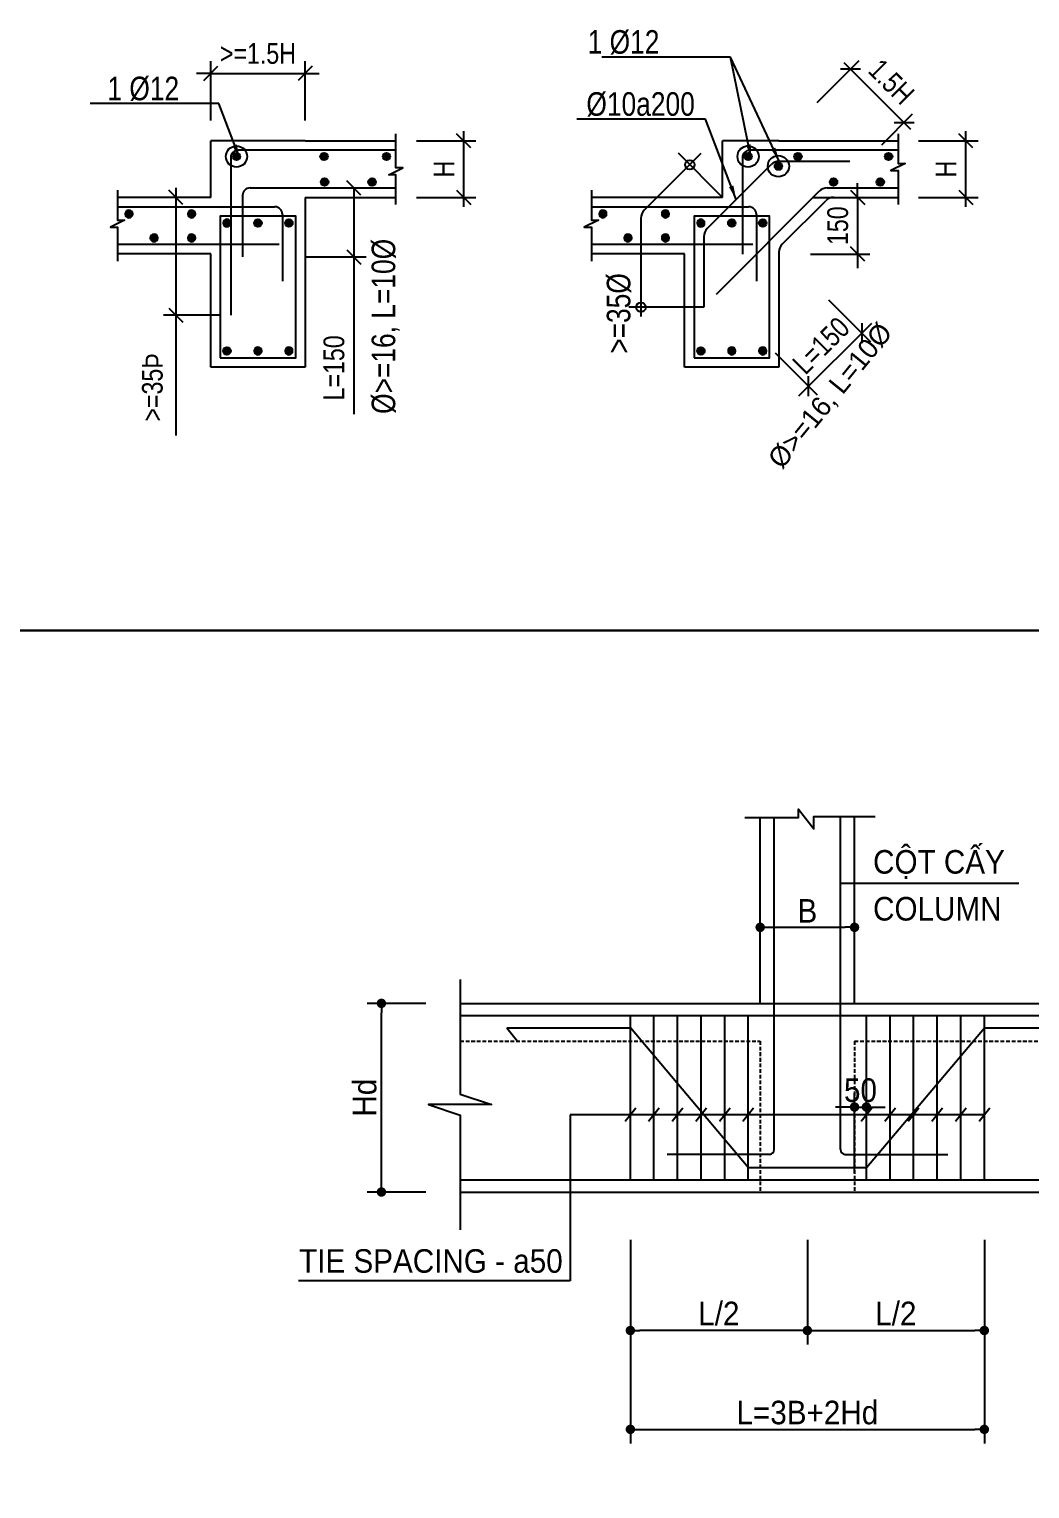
# Model space of a CAD drawing. Header units: millimetres. Extents: x -205508 to -110432, y 549193 to 571297.
# Drawn here: x -134986 to -132335, y 563781 to 567649 of the extents above; entities that cross this region are included whole.
import ezdxf

# ---------------------------------------------------------------- set-up
doc = ezdxf.new("R2010")
doc.units = ezdxf.units.MM
doc.header["$LTSCALE"] = 25
doc.header["$MEASUREMENT"] = 0
doc.header["$PDSIZE"] = 50
doc.linetypes.add('AUDIT_I_131119094342-0', pattern=[0])
doc.linetypes.add('HIDDEN', pattern=[2.3807, 1.587, -0.7937])
for name, color, linetype in [('2', 2, 'Continuous'), ('3H', 8, 'HIDDEN'), ('AC', 200, 'Continuous'), ('CHU_B', 4, 'Continuous'), ('CHUTHEP', 4, 'Continuous'), ('COTTHEP', 220, 'Continuous'), ('dai', 3, 'AUDIT_I_131119094342-0'), ('dbao', 2, 'Continuous'), ('DIM', 2, 'Continuous'), ('HACTH', 8, 'Continuous'), ('kich thuoc', 251, 'Continuous'), ('MONG', 7, 'Continuous'), ('S-DUONG BAO', 7, 'Continuous'), ('TEXTMIN', 7, 'Continuous'), ('thep', 4, 'Continuous')]:
    doc.layers.add(name, color=color, linetype=linetype)
doc.layers.add('DCE_MCZiCZac', color=250, linetype='Continuous', lineweight=13)
doc.styles.add('Simplex- GCC', font='arial.ttf', dxfattribs={"width": 0.8})
doc.styles.add('vnh100', font='', dxfattribs={"width": 0.8})
doc.styles.add('VNI-AVO', font='', dxfattribs={"width": 0.8, "height": 0.8})
doc.styles.add('VNISIMPLEX', font='arial.ttf', dxfattribs={"width": 0.9})
doc.styles.get('vnh100').set_extended_font_data('VNI-Helve')
doc.styles.get('VNI-AVO').set_extended_font_data('VNI-Avo')
doc.dimstyles.new('Copy of 100-20', dxfattribs={"dimscale": 100, "dimtxt": 2.5, "dimasz": 1, "dimexe": 1.5, "dimexo": 2, "dimgap": 0.5, "dimtad": 1, "dimdec": 0, "dimlfac": 0.2, "dimzin": 0, "dimdsep": 46, "dimtxsty": 'VNISIMPLEX', "dimblk1": 'DOT', "dimblk2": 'DOT', "dimsah": 1, "dimcen": 1, "dimdle": 300, "dimclrd": 2, "dimclre": 2, "dimclrt": 4, "dimadec": 0, "dimazin": 0, "dimtfac": 0.02, "dimtdec": 0, "dimtix": 1, "dimtmove": 2, "dimatfit": 3, "dimldrblk": 'OPEN30', "dimfxl": 1, "dimtvp": 4, "dimtolj": 1, "dimtzin": 0, "dimarcsym": 0})
doc.dimstyles.new('ISO-25', dxfattribs={"dimscale": 25, "dimtxt": 2.2, "dimasz": 1.5, "dimexe": 1.3, "dimexo": 1, "dimgap": 1, "dimtad": 1, "dimdec": 0, "dimtxsty": 'Simplex- GCC', "dimblk": 'OBLIQUE', "dimcen": 2.5, "dimdle": 1, "dimclrd": 8, "dimclre": 8, "dimclrt": 7, "dimadec": 0, "dimazin": 0, "dimtfac": 1, "dimtdec": 0, "dimtix": 1, "dimtmove": 0, "dimatfit": 3, "dimfxl": 5, "dimfxlon": 1, "dimarcsym": 0})

# ---------------------------------------------------------------- blocks, each defined once
blk = doc.blocks.new('THEP')
h = blk.add_hatch(color=1)
edge = h.paths.add_edge_path()
edge.add_ellipse((0, 0), major_axis=(-7.07, 7.07), ratio=1, start_angle=0, end_angle=360, ccw=False)
at = {"color": 4, "ltscale": 0.5, "extrusion": (0, 0, -1)}
blk.add_ellipse((0, 0), major_axis=(-7.07, 7.07), ratio=1, start_param=2.356194490192135, end_param=8.63937979737172, dxfattribs=at)
blk = doc.blocks.new('_Oblique')
at = {"color": 4, "linetype": 'ByBlock', "lineweight": -2}
blk.add_line((-0.5, -0.5), (0.5, 0.5), dxfattribs=at)
blk = doc.blocks.new('*D351')
at = {"layer": 'DCE_MCZiCZac', "color": 8, "lineweight": -2, "ltscale": 20, "transparency": 16777216}
for p, q in [((-134597.8, 567228.2), (-134597.8, 566891.2)), ((-134530, 567203.2), (-134630.3, 567203.2)), ((-134477.1, 566891.2), (-134630.3, 566891.2)), ((-134597.8, 566891.2), (-134597.8, 566571.9))]:
    blk.add_line(p, q, dxfattribs=at)
at = {"layer": 'Defpoints', "color": 0, "ltscale": 20, "transparency": 16777216}
for p in [(-134505, 567203.2), (-134597.8, 566891.2), (-134452.1, 566891.2)]:
    blk.add_point(p, dxfattribs=at)
at = {"layer": 'DCE_MCZiCZac', "color": 8, "lineweight": -2, "ltscale": 20, "transparency": 16777216, "xscale": 37.5, "yscale": 37.5, "zscale": 37.5}
for p, rotation in [((-134597.8, 567203.2), 90), ((-134597.8, 566891.2), 270)]:
    blk.add_blockref('_Oblique', p, dxfattribs=dict(at, rotation=rotation))
at = {"layer": 'DCE_MCZiCZac', "color": 7, "ltscale": 20, "transparency": 16777216, "insert": (-134659.5, 566699.5), "char_height": 55, "attachment_point": 5, "rotation": 90, "style": 'Simplex- GCC'}
blk.add_mtext('>=35Þ', dxfattribs=at)
blk = doc.blocks.new('*D352')
at = {"layer": 'DCE_MCZiCZac', "color": 8, "lineweight": -2, "ltscale": 20, "transparency": 16777216}
for p, q in [((-134250.9, 567228.2), (-134093.4, 567228.2)), ((-134125.9, 567228.2), (-134125.9, 567020.2)), ((-134250.9, 567045.2), (-134093.4, 567045.2)), ((-134125.9, 567045.2), (-134125.9, 566628.9))]:
    blk.add_line(p, q, dxfattribs=at)
at = {"layer": 'Defpoints', "color": 0, "ltscale": 20, "transparency": 16777216}
for p in [(-134400.8, 567228.2), (-134125.9, 567228.2), (-134420.8, 567045.2)]:
    blk.add_point(p, dxfattribs=at)
at = {"layer": 'DCE_MCZiCZac', "color": 8, "lineweight": -2, "ltscale": 20, "transparency": 16777216, "xscale": 37.5, "yscale": 37.5, "zscale": 37.5}
for p, rotation in [((-134125.9, 567228.2), 90), ((-134125.9, 567045.2), 270)]:
    blk.add_blockref('_Oblique', p, dxfattribs=dict(at, rotation=rotation))
at = {"layer": 'DCE_MCZiCZac', "color": 7, "ltscale": 20, "transparency": 16777216, "insert": (-134178.4, 566751.3), "char_height": 55, "attachment_point": 5, "rotation": 90, "style": 'Simplex- GCC'}
blk.add_mtext('L=150', dxfattribs=at)
blk = doc.blocks.new('*D353')
at = {"layer": 'DCE_MCZiCZac', "color": 8, "lineweight": -2, "ltscale": 20, "transparency": 16777216}
for p, q in [((-134505, 567406.8), (-134505, 567564.3)), ((-134255, 567406.8), (-134255, 567564.3)), ((-134505, 567531.8), (-134542.5, 567531.8)), ((-134505, 567531.8), (-134255, 567531.8)), ((-134255, 567531.8), (-134217.5, 567531.8))]:
    blk.add_line(p, q, dxfattribs=at)
at = {"layer": 'Defpoints', "color": 0, "ltscale": 20, "transparency": 16777216}
for p in [(-134255, 567531.8), (-134505, 567353.2), (-134255, 567203.2)]:
    blk.add_point(p, dxfattribs=at)
at = {"layer": 'DCE_MCZiCZac', "color": 8, "lineweight": -2, "ltscale": 20, "transparency": 16777216, "xscale": 37.5, "yscale": 37.5, "zscale": 37.5}
blk.add_blockref('_Oblique', (-134505, 567531.8), dxfattribs=at)
at = {"layer": 'DCE_MCZiCZac', "color": 8, "lineweight": -2, "ltscale": 20, "transparency": 16777216, "xscale": 37.5, "yscale": 37.5, "zscale": 37.5, "rotation": 180}
blk.add_blockref('_Oblique', (-134255, 567531.8), dxfattribs=at)
at = {"layer": 'DCE_MCZiCZac', "color": 7, "ltscale": 20, "transparency": 16777216, "insert": (-134380, 567584.3), "char_height": 55, "attachment_point": 5, "style": 'Simplex- GCC'}
blk.add_mtext('>=1.5H', dxfattribs=at)
blk = doc.blocks.new('*D354')
at = {"layer": 'DCE_MCZiCZac', "color": 8, "lineweight": -2, "ltscale": 20, "transparency": 16777216}
for p, q in [((-133834.7, 567178.2), (-133834.7, 567378.2)), ((-133959.7, 567353.2), (-133802.2, 567353.2)), ((-133959.7, 567203.2), (-133802.2, 567203.2))]:
    blk.add_line(p, q, dxfattribs=at)
at = {"layer": 'Defpoints', "color": 0, "ltscale": 20, "transparency": 16777216}
for p in [(-134014.4, 567353.2), (-133834.7, 567353.2), (-134014.4, 567203.2)]:
    blk.add_point(p, dxfattribs=at)
at = {"layer": 'DCE_MCZiCZac', "color": 8, "lineweight": -2, "ltscale": 20, "transparency": 16777216, "xscale": 37.5, "yscale": 37.5, "zscale": 37.5}
for p, rotation in [((-133834.7, 567353.2), 90), ((-133834.7, 567203.2), 270)]:
    blk.add_blockref('_Oblique', p, dxfattribs=dict(at, rotation=rotation))
at = {"layer": 'DCE_MCZiCZac', "color": 7, "ltscale": 20, "transparency": 16777216, "insert": (-133887.2, 567278.2), "char_height": 55, "attachment_point": 5, "rotation": 90, "style": 'Simplex- GCC'}
blk.add_mtext('H', dxfattribs=at)
blk = doc.blocks.new('*D355')
at = {"layer": 'DCE_MCZiCZac', "color": 8, "lineweight": -2, "ltscale": 20, "transparency": 16777216}
for p, q in [((-132504.2, 567178.2), (-132504.2, 567378.2)), ((-132629.2, 567353.2), (-132471.7, 567353.2)), ((-132629.2, 567203.2), (-132471.7, 567203.2))]:
    blk.add_line(p, q, dxfattribs=at)
at = {"layer": 'Defpoints', "color": 0, "ltscale": 20, "transparency": 16777216}
for p in [(-132683.8, 567353.2), (-132504.2, 567353.2), (-132683.8, 567203.2)]:
    blk.add_point(p, dxfattribs=at)
at = {"layer": 'DCE_MCZiCZac', "color": 8, "lineweight": -2, "ltscale": 20, "transparency": 16777216, "xscale": 37.5, "yscale": 37.5, "zscale": 37.5}
for p, rotation in [((-132504.2, 567353.2), 90), ((-132504.2, 567203.2), 270)]:
    blk.add_blockref('_Oblique', p, dxfattribs=dict(at, rotation=rotation))
at = {"layer": 'DCE_MCZiCZac', "color": 7, "ltscale": 20, "transparency": 16777216, "insert": (-132556.7, 567278.2), "char_height": 55, "attachment_point": 5, "rotation": 90, "style": 'Simplex- GCC'}
blk.add_mtext('H', dxfattribs=at)
blk = doc.blocks.new('*D327')
at = {"layer": 'AC', "color": 8, "lineweight": -2, "ltscale": 20, "transparency": 16777216}
for p, q in [((-132868.3, 566931.9), (-132756.9, 566820.5)), ((-132779.9, 566843.5), (-132753.4, 566870)), ((-132920.8, 566702.7), (-132779.9, 566843.5)), ((-133009.1, 566791.1), (-132897.8, 566679.7)), ((-132920.8, 566702.7), (-132947.3, 566676.2))]:
    blk.add_line(p, q, dxfattribs=at)
at = {"layer": 'Defpoints', "color": 0, "ltscale": 20, "transparency": 16777216}
for p in [(-133024.2, 567087.7), (-133165, 566946.9), (-132779.9, 566843.5)]:
    blk.add_point(p, dxfattribs=at)
at = {"layer": 'AC', "color": 8, "lineweight": -2, "ltscale": 20, "transparency": 16777216, "xscale": 37.5, "yscale": 37.5, "zscale": 37.5}
for p, rotation in [((-132779.9, 566843.5), 225), ((-132920.8, 566702.7), 45)]:
    blk.add_blockref('_Oblique', p, dxfattribs=dict(at, rotation=rotation))
at = {"layer": 'AC', "color": 7, "ltscale": 20, "transparency": 16777216, "insert": (-132887.5, 566810.2), "char_height": 55, "attachment_point": 5, "rotation": 45, "style": 'Simplex- GCC'}
blk.add_mtext('L=150', dxfattribs=at)
blk = doc.blocks.new('*D328')
at = {"layer": 'DCE_MCZiCZac', "color": 8, "lineweight": -2, "ltscale": 20, "transparency": 16777216}
for p, q in [((-132897.8, 567454.6), (-132786.4, 567566)), ((-132827, 567560.6), (-132650.3, 567383.9)), ((-132726.8, 567342.7), (-132645, 567424.5))]:
    blk.add_line(p, q, dxfattribs=at)
at = {"layer": 'Defpoints', "color": 0, "ltscale": 20, "transparency": 16777216}
for p in [(-132667.9, 567401.6), (-132984.8, 567367.5), (-132744.5, 567325)]:
    blk.add_point(p, dxfattribs=at)
at = {"layer": 'DCE_MCZiCZac', "color": 8, "lineweight": -2, "ltscale": 20, "transparency": 16777216, "xscale": 37.5, "yscale": 37.5, "zscale": 37.5}
for p, rotation in [((-132809.4, 567543), 135.0000000000048), ((-132667.9, 567401.6), 315.0000000000048)]:
    blk.add_blockref('_Oblique', p, dxfattribs=dict(at, rotation=rotation))
at = {"layer": 'DCE_MCZiCZac', "color": 7, "ltscale": 20, "transparency": 16777216, "insert": (-132701.5, 567509.4), "char_height": 55, "attachment_point": 5, "rotation": 315, "style": 'Simplex- GCC'}
blk.add_mtext('1.5H', dxfattribs=at)
blk = doc.blocks.new('*D329')
at = {"layer": 'DCE_MCZiCZac', "color": 8, "lineweight": -2, "ltscale": 20, "transparency": 16777216}
for p, q in [((-132790.8, 567203.2), (-132790.8, 567240.7)), ((-132907.5, 567203.2), (-132758.3, 567203.2)), ((-132790.8, 567203.2), (-132790.8, 567053)), ((-132915.8, 567053), (-132758.3, 567053)), ((-132790.8, 567053), (-132790.8, 567015.5))]:
    blk.add_line(p, q, dxfattribs=at)
at = {"layer": 'Defpoints', "color": 0, "ltscale": 20, "transparency": 16777216}
for p in [(-132932.5, 567203.2), (-133096.3, 567053), (-132790.8, 567053)]:
    blk.add_point(p, dxfattribs=at)
at = {"layer": 'DCE_MCZiCZac', "color": 8, "lineweight": -2, "ltscale": 20, "transparency": 16777216, "xscale": 37.5, "yscale": 37.5, "zscale": 37.5}
for p, rotation in [((-132790.8, 567203.2), 270), ((-132790.8, 567053), 90)]:
    blk.add_blockref('_Oblique', p, dxfattribs=dict(at, rotation=rotation))
at = {"layer": 'DCE_MCZiCZac', "color": 7, "ltscale": 20, "transparency": 16777216, "insert": (-132843.3, 567128.1), "char_height": 55, "attachment_point": 5, "rotation": 90, "style": 'Simplex- GCC'}
blk.add_mtext('150', dxfattribs=at)
blk = doc.blocks.new('_Dot')
at = {"color": 0, "linetype": 'ByBlock', "lineweight": -2}
blk.add_line((-0.5, 0), (-1, 0), dxfattribs=at)
at = {"color": 0, "linetype": 'ByBlock', "const_width": 0.5}
blk.add_lwpolyline([(-0.25, 0, 1), (0.25, 0, 1)], format="xyb", close=True, dxfattribs=at)
blk = doc.blocks.new('*D184')
at = {"layer": 'Defpoints', "color": 0, "transparency": 16777216}
for p in [(-115767, 487218), (-113891, 487218), (-115767, 486058)]:
    blk.add_point(p, dxfattribs=at)
at = {"layer": 'DIM', "color": 2, "lineweight": -2, "transparency": 16777216}
for p, q in [((-115767, 487018), (-115767, 485908)), ((-113891, 487018), (-113891, 485908)), ((-113991, 486058), (-115667, 486058))]:
    blk.add_line(p, q, dxfattribs=at)
at = {"layer": 'DIM', "color": 2, "lineweight": -2, "transparency": 16777216, "xscale": 100, "yscale": 100, "zscale": 100, "rotation": 180}
blk.add_blockref('_Dot', (-115767, 486058), dxfattribs=at)
at = {"layer": 'DIM', "color": 2, "lineweight": -2, "transparency": 16777216, "xscale": 100, "yscale": 100, "zscale": 100}
blk.add_blockref('_Dot', (-113891, 486058), dxfattribs=at)
at = {"layer": 'DIM', "color": 4, "transparency": 16777216, "insert": (-114829, 486237), "char_height": 250, "attachment_point": 5, "style": 'VNISIMPLEX'}
blk.add_mtext('\\A1;L/2', dxfattribs=at)
blk = doc.blocks.new('_Open30')
at = {"color": 0, "linetype": 'ByBlock', "lineweight": -2}
for p, q in [((-1, 0.27), (0, 0)), ((0, 0), (-1, -0.27)), ((0, 0), (-1, 0))]:
    blk.add_line(p, q, dxfattribs=at)
blk = doc.blocks.new('*D185')
at = {"layer": 'Defpoints', "color": 0, "transparency": 16777216}
for p in [(-113891, 487218), (-112015, 487218), (-112015, 486058)]:
    blk.add_point(p, dxfattribs=at)
at = {"layer": 'DIM', "color": 2, "lineweight": -2, "transparency": 16777216}
for p, q in [((-113891, 487018), (-113891, 485908)), ((-112015, 487018), (-112015, 485908)), ((-113791, 486058), (-112115, 486058))]:
    blk.add_line(p, q, dxfattribs=at)
at = {"layer": 'DIM', "color": 2, "lineweight": -2, "transparency": 16777216, "xscale": 100, "yscale": 100, "zscale": 100, "rotation": 180}
blk.add_blockref('_Dot', (-113891, 486058), dxfattribs=at)
at = {"layer": 'DIM', "color": 2, "lineweight": -2, "transparency": 16777216, "xscale": 100, "yscale": 100, "zscale": 100}
blk.add_blockref('_Dot', (-112015, 486058), dxfattribs=at)
at = {"layer": 'DIM', "color": 4, "transparency": 16777216, "insert": (-112953, 486237), "char_height": 250, "attachment_point": 5, "style": 'VNISIMPLEX'}
blk.add_mtext('\\A1;L/2', dxfattribs=at)
blk = doc.blocks.new('*D186')
at = {"layer": 'Defpoints', "color": 0, "transparency": 16777216}
for p in [(-115767, 486921), (-112015, 486921), (-112015, 485010)]:
    blk.add_point(p, dxfattribs=at)
at = {"layer": 'DIM', "color": 2, "lineweight": -2, "transparency": 16777216}
for p, q in [((-115767, 486721), (-115767, 484860)), ((-112015, 486721), (-112015, 484860)), ((-115667, 485010), (-112115, 485010))]:
    blk.add_line(p, q, dxfattribs=at)
at = {"layer": 'DIM', "color": 2, "lineweight": -2, "transparency": 16777216, "xscale": 100, "yscale": 100, "zscale": 100, "rotation": 180}
blk.add_blockref('_Dot', (-115767, 485010), dxfattribs=at)
at = {"layer": 'DIM', "color": 2, "lineweight": -2, "transparency": 16777216, "xscale": 100, "yscale": 100, "zscale": 100}
blk.add_blockref('_Dot', (-112015, 485010), dxfattribs=at)
at = {"layer": 'DIM', "color": 4, "transparency": 16777216, "insert": (-113891, 485187), "char_height": 250, "attachment_point": 5, "style": 'VNISIMPLEX'}
blk.add_mtext('\\A1;L=3B+2Hd', dxfattribs=at)
blk = doc.blocks.new('*D187')
at = {"layer": 'Defpoints', "color": 0, "transparency": 16777216}
for p in [(-113391, 490332), (-114391, 489503), (-113391, 489503)]:
    blk.add_point(p, dxfattribs=at)
at = {"layer": 'DIM', "color": 2, "lineweight": -2, "transparency": 16777216}
for p, q in [((-114391, 489703), (-114391, 490482)), ((-113391, 489703), (-113391, 490482)), ((-114291, 490332), (-113491, 490332))]:
    blk.add_line(p, q, dxfattribs=at)
at = {"layer": 'DIM', "color": 2, "lineweight": -2, "transparency": 16777216, "xscale": 100, "yscale": 100, "zscale": 100, "rotation": 180}
blk.add_blockref('_Dot', (-114391, 490332), dxfattribs=at)
at = {"layer": 'DIM', "color": 2, "lineweight": -2, "transparency": 16777216, "xscale": 100, "yscale": 100, "zscale": 100}
blk.add_blockref('_Dot', (-113391, 490332), dxfattribs=at)
at = {"layer": 'DIM', "color": 4, "transparency": 16777216, "insert": (-113891, 490507), "char_height": 250, "attachment_point": 5, "style": 'VNISIMPLEX'}
blk.add_mtext('\\A1;B', dxfattribs=at)
blk = doc.blocks.new('*D178')
at = {"layer": 'Defpoints', "color": 0, "transparency": 16777216}
for p in [(-118406, 489526), (-117736, 489526), (-117736, 487526)]:
    blk.add_point(p, dxfattribs=at)
at = {"layer": 'DIM', "color": 2, "lineweight": -2, "transparency": 16777216}
for p, q in [((-117936, 489526), (-118556, 489526)), ((-118406, 487626), (-118406, 489426)), ((-117936, 487526), (-118556, 487526))]:
    blk.add_line(p, q, dxfattribs=at)
at = {"layer": 'DIM', "color": 2, "lineweight": -2, "transparency": 16777216, "xscale": 100, "yscale": 100, "zscale": 100}
for p, rotation in [((-118406, 489526), 90), ((-118406, 487526), 270)]:
    blk.add_blockref('_Dot', p, dxfattribs=dict(at, rotation=rotation))
at = {"layer": 'DIM', "color": 4, "transparency": 16777216, "insert": (-118583, 488526), "char_height": 250, "attachment_point": 5, "rotation": 90, "style": 'VNISIMPLEX'}
blk.add_mtext('\\A1;Hd', dxfattribs=at)
blk = doc.blocks.new('*D179')
at = {"layer": 'Defpoints', "color": 0, "transparency": 16777216}
for p in [(-113265, 488427), (-113265, 488026), (-113391, 487526)]:
    blk.add_point(p, dxfattribs=at)
at = {"layer": 'DIM', "color": 2, "lineweight": -2, "transparency": 16777216}
for p, q in [((-113391, 487726), (-113391, 488577)), ((-113265, 488226), (-113265, 488577)), ((-113491, 488427), (-113591, 488427)), ((-113391, 488427), (-113265, 488427)), ((-113165, 488427), (-113065, 488427))]:
    blk.add_line(p, q, dxfattribs=at)
at = {"layer": 'DIM', "color": 2, "lineweight": -2, "transparency": 16777216, "xscale": 100, "yscale": 100, "zscale": 100}
blk.add_blockref('_Dot', (-113391, 488427), dxfattribs=at)
at = {"layer": 'DIM', "color": 2, "lineweight": -2, "transparency": 16777216, "xscale": 100, "yscale": 100, "zscale": 100, "rotation": 180}
blk.add_blockref('_Dot', (-113265, 488427), dxfattribs=at)
at = {"layer": 'DIM', "color": 4, "transparency": 16777216, "insert": (-113328, 488604), "char_height": 250, "attachment_point": 5, "style": 'VNISIMPLEX'}
blk.add_mtext('\\A1;50', dxfattribs=at)
blk = doc.blocks.new('TX')
at = {"layer": '3H'}
for p, q in [((24567.3, -4352.4), (27748.6, -4352.4)), ((27748.6, -4352.4), (27748.6, -5952.4)), ((28748.6, -4352.4), (32226.1, -4352.4)), ((28748.6, -4352.4), (28748.6, -5952.4)), ((27748.6, -5952.4), (28748.6, -5952.4))]:
    blk.add_line(p, q, dxfattribs=at)
at = {"layer": 'COTTHEP'}
for p, q in [((27898.6, -5503.2), (27898.6, -1981.9)), ((28598.6, -5503.2), (28598.6, -1981.9)), ((24567.3, -4082.4), (32226.1, -4082.4)), ((25061.7, -4212.4), (26372.4, -4212.4)), ((25061.7, -4212.4), (25174.9, -4352.4)), ((27622.4, -5692.4), (26372.4, -4212.4)), ((28874.8, -5692.4), (30124.8, -4212.4)), ((30124.8, -4212.4), (31435.5, -4212.4)), ((26429, -5064), (26315.8, -5204)), ((26679, -5064), (26565.8, -5204)), ((26929, -5064), (26815.8, -5204)), ((27179, -5064), (27065.8, -5204)), ((27429, -5064), (27315.8, -5204)), ((27679, -5064), (27565.8, -5204)), ((28931.4, -5064), (28818.2, -5204)), ((29181.4, -5064), (29068.2, -5204)), ((29431.4, -5064), (29318.2, -5204)), ((29681.4, -5064), (29568.2, -5204)), ((29931.4, -5064), (29818.2, -5204)), ((30181.4, -5064), (30068.2, -5204)), ((27848.6, -5553.2), (26761.2, -5553.2)), ((28648.6, -5553.2), (29736, -5553.2)), ((27622.4, -5692.4), (28874.8, -5692.4)), ((24567.3, -5822.4), (32226.1, -5822.4))]:
    blk.add_line(p, q, dxfattribs=at)
for centre, start, end in [((27848.6, -5503.2), 270, 0), ((28648.6, -5503.2), 180, 270)]:
    blk.add_arc(centre, 50, start, end, dxfattribs=at)
at = {"layer": 'dai'}
for p, q in [((26372.4, -5822.4), (26372.4, -4082.4)), ((26622.4, -5822.4), (26622.4, -4082.4)), ((26872.4, -5822.4), (26872.4, -4082.4)), ((27122.4, -5822.4), (27122.4, -4082.4)), ((27372.4, -5822.4), (27372.4, -4082.4)), ((27622.4, -5822.4), (27622.4, -4082.4)), ((28874.8, -5822.4), (28874.8, -4082.4)), ((29124.8, -5822.4), (29124.8, -4082.4)), ((29374.8, -5822.4), (29374.8, -4082.4)), ((29624.8, -5822.4), (29624.8, -4082.4)), ((29874.8, -5822.4), (29874.8, -4082.4)), ((30124.8, -5822.4), (30124.8, -4082.4))]:
    blk.add_line(p, q, dxfattribs=at)
at = {"layer": 'HACTH'}
for p, q in [((28598.6, -2677.8), (30489.5, -2677.8)), ((30124.8, -5134), (25733.3, -5134)), ((25733.3, -5134), (25733.3, -6893.6)), ((25733.3, -6893.6), (22854.6, -6893.6))]:
    blk.add_line(p, q, dxfattribs=at)
at = {"layer": 'MONG'}
blk.add_lwpolyline([(19675.8, -12903.7), (37131.8, -12903.7), (37131.8, 0), (19675.8, 0)], close=True, dxfattribs=at)
at = {"layer": 'S-DUONG BAO'}
for p, q in [((27748.6, -3952.4), (27748.6, -1981.9)), ((28748.6, -3952.4), (28748.6, -1970.3)), ((24567.3, -3952.4), (32226.1, -3952.4)), ((24567.3, -5952.4), (32226.1, -5952.4))]:
    blk.add_line(p, q, dxfattribs=at)
for points in [[(27587.7, -1981.9), (28153.1, -1981.9), (28153.1, -1894.6), (28317, -2101.3), (28317, -1970.3), (28967, -1970.3)], [(24567.3, -3698.4), (24567.3, -4914.8), (24900.2, -5025.8), (24234.3, -5025.8), (24567.3, -5136.8), (24567.3, -6353.2)]]:
    blk.add_lwpolyline(points, dxfattribs=at)
at = {"layer": 'CHU_B', "style": 'VNISIMPLEX', "width": 0.9}
for s, p in [('CỘT CẤY', (28945.2, -2577.3)), ('COLUMN', (28945.2, -3074.5))]:
    blk.add_text(s, height=250, dxfattribs=at).set_placement(p)
at = {"layer": 'CHUTHEP', "style": 'VNISIMPLEX', "width": 0.9}
blk.add_text('TIE SPACING - a50', height=250, dxfattribs=at).set_placement((22861.1, -6808.4))
at = {"layer": 'DIM'}
for base, p1, p2, text, picture, middle in [((28748.6, -3146.1), (27748.6, -3975.4), (28748.6, -3975.4), 'B', '*D187', (28248.6, -2971.1)), ((28874.8, -5051.9), (28748.6, -5952.4), (28874.8, -5452.4), '50', '*D179', (28811.7, -4874.2)), ((26372.4, -7420.4), (28248.6, -6259.9), (26372.4, -6259.9), 'L/2', '*D184', (27310.5, -7241.1)), ((30124.8, -7420.4), (28248.6, -6259.9), (30124.8, -6259.9), 'L/2', '*D185', (29186.7, -7241.1)), ((30124.8, -8468.8), (26372.4, -6557.8), (30124.8, -6557.8), 'L=3B+2Hd', '*D186', (28248.6, -8291.1))]:
    dim = blk.add_linear_dim(base=base, p1=p1, p2=p2, text=text, dimstyle='Copy of 100-20', dxfattribs=at)
    dim.commit()
    dim.dimension.update_dxf_attribs({"geometry": picture, "text_midpoint": middle, "insert": (142139.7, -493478.4)})
dim = blk.add_linear_dim(base=(23733.6, -3952.4), p1=(24403.5, -5952.4), p2=(24403.5, -3952.4), angle=90, text='Hd', dimstyle='Copy of 100-20', dxfattribs=at)
dim.commit()
dim.dimension.update_dxf_attribs({"geometry": '*D178', "text_midpoint": (23556.5, -4952.4), "insert": (142139.7, -493478.4)})

msp = doc.modelspace()

# ---------------------------------------------------------------- linework, layer by layer
at = {"layer": 'AC', "color": 4, "ltscale": 20}
for p, q in [((-134452.1, 567308.2), (-134452.1, 566891.2)), ((-133096.3, 567308.2), (-133096.3, 567053)), ((-134420.8, 567208.2), (-134420.8, 567045.2)), ((-134315.1, 567158.2), (-134315.1, 566981.3)), ((-133059.2, 567158.2), (-133059.2, 566981.3)), ((-144986.2, 566055.2), (-129986.2, 566055.2))]:
    msp.add_line(p, q, dxfattribs=at)
for centre, radius, start, end in [((-134432.1, 567308.2), 20, 90, 180), ((-133076.3, 567308.2), 20, 90, 180), ((-132998.6, 567268.9), 30, 90, 135), ((-134400.8, 567208.2), 20, 90, 180), ((-132871.3, 567198.2), 30, 90, 135), ((-134335.1, 567158.2), 20, 0, 90), ((-133079.2, 567158.2), 20, 0, 90), ((-133168.2, 567099.3), 30, 135, 180)]:
    msp.add_arc(centre, radius, start, end, dxfattribs=at)
at = {"layer": 'dai', "ltscale": 0.5}
for points in [[(-134480, 566778.2), (-134280, 566778.2), (-134280, 567153.2), (-134480, 567153.2)], [(-133224.2, 566778.2), (-133024.2, 566778.2), (-133024.2, 567153.2), (-133224.2, 567153.2)]]:
    msp.add_lwpolyline(points, close=True, dxfattribs=at)
for centre in [(-134436.8, 567311.5), (-133081, 567311.5), (-133000.6, 567285.8)]:
    msp.add_circle(centre, 28.2, dxfattribs=at)
at = {"layer": 'dbao', "ltscale": 0.5}
for p, q in [((-134505, 567203.2), (-134505, 567353.2)), ((-134255, 567353.2), (-134505, 567353.2)), ((-133149.2, 567203.2), (-133149.2, 567353.2)), ((-132999.2, 567353.2), (-133149.2, 567353.2)), ((-134255, 567203.2), (-134255, 566753.2)), ((-134505, 566753.2), (-134505, 567053.2)), ((-133249.2, 566753.2), (-133249.2, 567053.2)), ((-134255, 566753.2), (-134505, 566753.2)), ((-132999.2, 566753.2), (-133249.2, 566753.2))]:
    msp.add_line(p, q, dxfattribs=at)
at = {"layer": 'dbao', "linetype": 'Continuous', "ltscale": 0.5}
for p, q in [((-134255, 567353.2), (-134014.4, 567353.2)), ((-132999.2, 567353.2), (-132683.8, 567353.2)), ((-134505, 567203.2), (-134752.2, 567203.2)), ((-134255, 567203.2), (-134014.4, 567203.2)), ((-133149.2, 567203.2), (-133496.4, 567203.2)), ((-132990.4, 567079.1), (-132875.1, 567194.4)), ((-132853.9, 567203.2), (-132683.8, 567203.2)), ((-134505, 567053.2), (-134752.2, 567053.2)), ((-133249.2, 567053.2), (-133496.4, 567053.2)), ((-132999.2, 567057.9), (-132999.2, 566753.2))]:
    msp.add_line(p, q, dxfattribs=at)
for centre, start, end in [((-132853.9, 567173.2), 90, 135), ((-132969.2, 567057.9), 135, 180)]:
    msp.add_arc(centre, 30, start, end, dxfattribs=at)
at = {"layer": 'kich thuoc', "ltscale": 20}
for p, q in [((-133206.1, 567319.2), (-133356.1, 567169.2)), ((-133149.2, 567203.2), (-133265.9, 567319.9)), ((-133364.9, 567147.9), (-133364.9, 566887.2)), ((-133198.2, 566911.8), (-133397, 566911.8))]:
    msp.add_line(p, q, dxfattribs=at)
at = {"layer": 'kich thuoc'}
for points in [[(-134014.4, 567184.4), (-134014.4, 567263.2), (-134033.1, 567263.2), (-133995.6, 567281.9), (-134014.4, 567281.9), (-134014.4, 567371.9)], [(-132683.8, 567371.9), (-132683.8, 567293.2), (-132665.1, 567293.2), (-132702.6, 567274.4), (-132683.8, 567274.4), (-132683.8, 567184.4)], [(-134752.2, 567221.9), (-134752.2, 567143.2), (-134733.4, 567143.2), (-134770.9, 567124.4), (-134752.2, 567124.4), (-134752.2, 567034.4)], [(-133496.4, 567221.9), (-133496.4, 567143.2), (-133477.6, 567143.2), (-133515.1, 567124.4), (-133496.4, 567124.4), (-133496.4, 567034.4)]]:
    msp.add_lwpolyline(points, dxfattribs=at)
at = {"layer": 'kich thuoc', "ltscale": 20}
msp.add_arc((-133334.9, 567147.9), 30, 135, 180, dxfattribs=at)
at = {"layer": 'thep', "ltscale": 20}
for p, q in [((-134014.4, 567328.2), (-134432.1, 567328.2)), ((-132683.8, 567328.2), (-133076.3, 567328.2)), ((-132998.6, 567298.9), (-132811.1, 567298.9)), ((-133189.4, 567120.5), (-133019.8, 567290.1)), ((-134400.8, 567228.2), (-134014.4, 567228.2)), ((-133165, 566946.9), (-132892.5, 567219.4)), ((-132871.3, 567228.2), (-132683.8, 567228.2)), ((-134752.2, 567178.2), (-134335.1, 567178.2)), ((-133496.4, 567178.2), (-133079.2, 567178.2)), ((-134323.9, 567078.2), (-134752.2, 567078.2)), ((-133068.1, 567078.2), (-133496.4, 567078.2)), ((-133198.2, 567099.3), (-133198.2, 566911.8))]:
    msp.add_line(p, q, dxfattribs=at)
for centre in [(-133235.7, 567289.6), (-133364.9, 566911.8)]:
    msp.add_circle(centre, 12.5, dxfattribs=at)

# ---------------------------------------------------------------- block references
at = {"layer": '2', "xscale": 0.25, "yscale": 0.25, "zscale": 0.25}
msp.add_blockref('TX', (-139986.2, 566055.2), dxfattribs=at)
at = {"layer": 'dbao', "xscale": -1}
for p in [(-134436.8, 567311.5), (-134204.7, 567311.5), (-134039.3, 567311.5), (-133081, 567311.5), (-133000.6, 567285.8), (-132948.9, 567311.5), (-132708.8, 567311.5), (-134203.4, 567243.7), (-134077.5, 567243.7), (-132854.6, 567243.7), (-132730.8, 567243.7), (-134380, 567135.2), (-134298, 567135.2), (-133124.2, 567135.2), (-133042.2, 567135.2)]:
    msp.add_blockref('THEP', p, dxfattribs=at)
at = {"layer": 'dbao'}
for p in [(-134721.8, 567159.2), (-134555.8, 567159.2), (-134462, 567135.2), (-133466, 567159.2), (-133300, 567159.2), (-133206.2, 567135.2), (-134655.4, 567095.7), (-134555.8, 567095.7), (-133399.6, 567095.7), (-133300, 567095.7)]:
    msp.add_blockref('THEP', p, dxfattribs=at)
at = {"layer": 'dbao', "xscale": -1, "rotation": 180}
for p in [(-134462, 566796.2), (-133206.2, 566796.2)]:
    msp.add_blockref('THEP', p, dxfattribs=at)
at = {"layer": 'dbao', "rotation": 180}
for p in [(-134380, 566796.2), (-134298, 566796.2), (-133124.2, 566796.2), (-133042.2, 566796.2)]:
    msp.add_blockref('THEP', p, dxfattribs=at)

# ---------------------------------------------------------------- texts
at = {"color": 4, "linetype": 'Continuous', "style": 'VNI-AVO'}
msp.add_text('Þ>=16, L=10Þ', height=52.788, rotation=50.7963, dxfattribs=at).set_placement((-132991.9, 566480.2))
at = {"layer": 'AC', "color": 7, "ltscale": 20, "style": 'vnh100', "width": 0.8}
msp.add_text('Þ10a200', height=62.5, dxfattribs=at).set_placement((-133509.6, 567419.4))
at = {"layer": 'AC', "color": 7, "style": 'vnh100', "width": 0.8}
msp.add_text('>=35Þ', height=62.5, rotation=90, dxfattribs=at).set_placement((-133393.1, 566788.7))
at = {"layer": 'TEXTMIN', "ltscale": 0.5, "style": 'vnh100', "width": 0.8}
for p in [(-133506.3, 567583.9), (-134779, 567460.6)]:
    msp.add_text('1 Þ12', height=62.5, dxfattribs=at).set_placement(p)
msp.add_text('Þ>=16, L=10Þ', height=62.5, rotation=90, dxfattribs=at).set_placement((-134016.2, 566629.3))

# ---------------------------------------------------------------- dimensions: what is measured, and where the dimension line sits
at = {"layer": 'AC', "color": 4, "ltscale": 20}
dim = msp.add_aligned_dim(p1=(-133165, 566946.9), p2=(-133024.2, 567087.7), distance=-345.4, text='L=150', dimstyle='ISO-25', dxfattribs=at)
dim.commit()
dim.dimension.update_dxf_attribs({"geometry": '*D327', "text_midpoint": (-132887.5, 566810.2)})
at = {"layer": 'DCE_MCZiCZac', "ltscale": 20}
dim = msp.add_linear_dim(base=(-134255, 567531.8), p1=(-134505, 567353.2), p2=(-134255, 567203.2), text='>=1.5H', dimstyle='ISO-25', dxfattribs=at)
dim.commit()
dim.dimension.update_dxf_attribs({"geometry": '*D353', "text_midpoint": (-134380, 567584.3)})
for base, p1, p2, angle, text, picture, middle in [((-132667.9, 567401.6), (-132984.8, 567367.5), (-132744.5, 567325), 315, '1.5H', '*D328', (-132701.5, 567509.4)), ((-133834.7, 567353.2), (-134014.4, 567203.2), (-134014.4, 567353.2), 90, 'H', '*D354', (-133887.2, 567278.2)), ((-132504.2, 567353.2), (-132683.8, 567203.2), (-132683.8, 567353.2), 90, 'H', '*D355', (-132556.7, 567278.2))]:
    dim = msp.add_linear_dim(base=base, p1=p1, p2=p2, angle=angle, text=text, dimstyle='ISO-25', dxfattribs=at)
    dim.commit()
    dim.dimension.update_dxf_attribs({"geometry": picture, "text_midpoint": middle})
for base, p1, p2, text, picture, middle in [((-134597.8, 566891.2), (-134505, 567203.2), (-134452.1, 566891.2), '>=35Þ', '*D351', (-134597.8, 566699.5)), ((-134125.9, 567228.2), (-134420.8, 567045.2), (-134400.8, 567228.2), 'L=150', '*D352', (-134125.9, 566751.3))]:
    dim = msp.add_linear_dim(base=base, p1=p1, p2=p2, angle=90, text=text, dimstyle='ISO-25', dxfattribs=at)
    dim.commit()
    dim.dimension.update_dxf_attribs({"geometry": picture, "text_midpoint": middle, "dimtype": 160})
dim = msp.add_linear_dim(base=(-132790.8, 567053), p1=(-132932.5, 567203.2), p2=(-133096.3, 567053), angle=90, dimstyle='ISO-25', dxfattribs=at)
dim.commit()
dim.dimension.update_dxf_attribs({"geometry": '*D329', "text_midpoint": (-132843.3, 567128.1)})

# ---------------------------------------------------------------- leaders
at = {"layer": 'AC', "color": 4, "ltscale": 20}
for points in [[(-133072.5, 567306.2), (-133127.6, 567575), (-133468.9, 567575)], [(-132998.6, 567298.9), (-133127.6, 567575), (-133468.9, 567575)], [(-134428.4, 567306.2), (-134483.5, 567451.7), (-134824.7, 567451.7)], [(-133112.5, 567197.4), (-133193.7, 567410.5), (-133534.9, 567410.5)]]:
    msp.add_leader(points, dimstyle='ISO-25', override={"dimgap": 1, "dimtad": 0}, dxfattribs=at)

doc.saveas('drawing.dxf')
